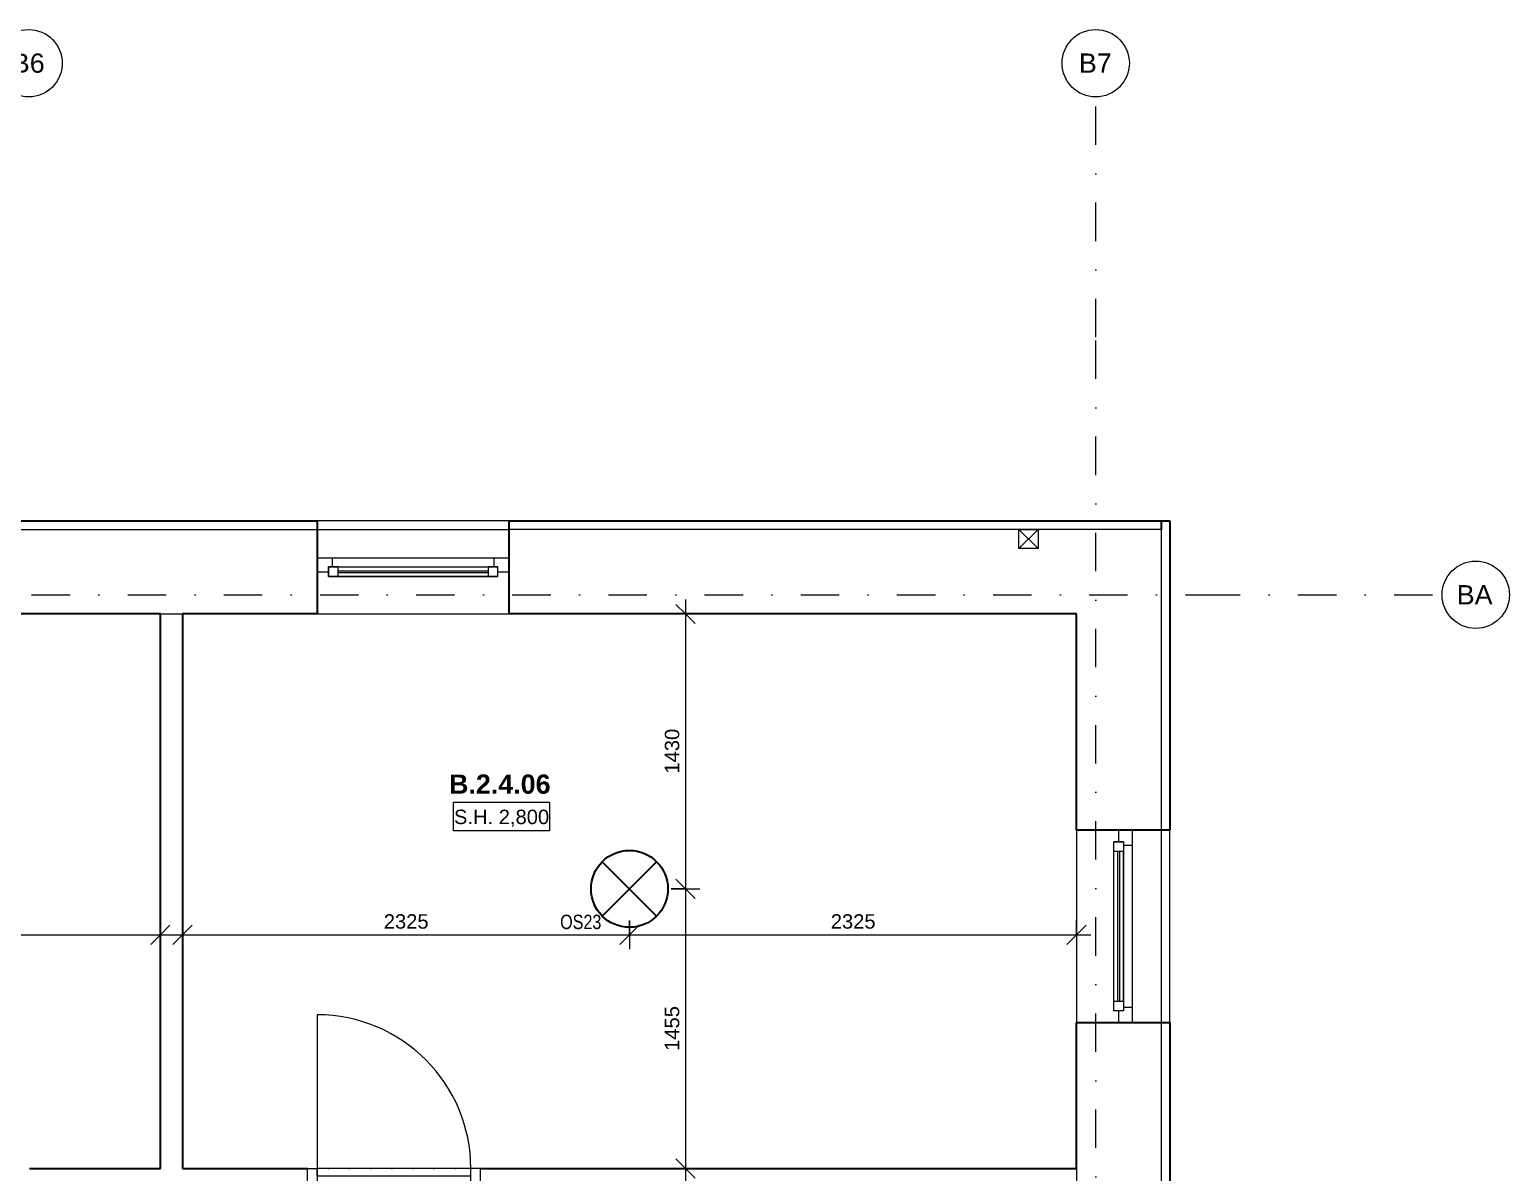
# Model space of a CAD drawing. Header units: millimetres. Extents: x -8336 to 42027, y -1655 to 58543.
# Drawn here: x 15276 to 22973, y 52598 to 58543 of the extents above; entities that cross this region are included whole.
import ezdxf

# ---------------------------------------------------------------- set-up
doc = ezdxf.new("R2010")
doc.units = ezdxf.units.MM
doc.linetypes.add('HA_DashDot_10mm-S3mm', pattern=[500, 200, -150, 0, -150])
doc.linetypes.add('HA_DashDot_2_2mm-S0_6mm', pattern=[110, 50, -30, 0, -30])
for name, color, linetype, lineweight in [('-UNDERLAY_A-FLOR-____-OTLN', 9, 'Continuous', 9), ('A-____-____-DIMS', 9, 'Continuous', 5), ('A-____-____-DIMS-50', 9, 'Continuous', 5), ('A-AREA-____-IDEN', 9, 'Continuous', 9), ('A-DOOR-____-MCUT', 9, 'HA_DashDot_2_2mm-S0_6mm', 9), ('A-DOOR-____-OTLN', 9, 'Continuous', 9), ('A-DOOR-FRAM-OTLN', 9, 'Continuous', 9), ('A-GLAZ-____-MCUT', 9, 'Continuous', 5), ('A-GLAZ-____-OTLN', 9, 'Continuous', 5), ('A-WALL-____-MCUT', 9, 'Continuous', 25), ('A-WALL-____-OTLN', 9, 'Continuous', 9), ('E-LITE-EQPM-IDEN', 9, 'Continuous', 9), ('E-LITE-EQPM-OTLN', 9, 'Continuous', 9), ('G-____-____-DIMS', 9, 'Continuous', 5), ('I-WALL-____-MCUT', 9, 'Continuous', 25), ('M-HVAC-DUCT-OTLN', 9, 'Continuous', 9), ('S-GRID-____-IDEN', 9, 'Continuous', 9), ('S-GRID-____-OTLN', 9, 'Continuous', 5)]:
    doc.layers.add(name, color=color, linetype=linetype, lineweight=lineweight)
doc.styles.add('Arial', font='arial.ttf', dxfattribs={"height": 100})
doc.styles.add('Arial_1', font='arial.ttf', dxfattribs={"height": 75})
doc.styles.add('Arial_2', font='arial.ttf', dxfattribs={"width": 0.8, "height": 75})
doc.styles.add('Arial_B', font='arialbd.ttf', dxfattribs={"height": 100})
doc.dimstyles.new('Inner_Dimensions', dxfattribs={"dimscale": 304.8, "dimtxt": 76.519455, "dimasz": 0.328084, "dimexe": 0.246063, "dimexo": 0.0625, "dimgap": 0.032808, "dimtad": 1, "dimdec": 0, "dimzin": 0, "dimdsep": 46, "dimtxsty": 'Arial_1', "dimblk1": 'OBLIQUE', "dimblk2": 'OBLIQUE', "dimsah": 1, "dimcen": 0.09, "dimdle": 0.246063, "dimazin": 0, "dimtfac": 1, "dimtdec": 4, "dimtix": 1, "dimtmove": 0, "dimatfit": 3, "dimfxl": 0.246063, "dimfxlon": 1, "dimtvp": 1, "dimtolj": 1, "dimtzin": 0, "dimlwd": 9, "dimlwe": 9, "dimarcsym": 2})

# ---------------------------------------------------------------- blocks, each defined once
blk = doc.blocks.new('HA_WD_SinglePanel - 1000x1500-1670803-DPS_B - 2NP')
at = {"layer": 'A-GLAZ-____-MCUT'}
for p, q in [((-500, 70), (-420, 70)), ((-440, 0), (-500, 0)), ((-440, -25), (-440, 25)), ((-440, 25), (-390, 25)), ((-420, 70), (-420, 25)), ((-390, 25), (-390, -25)), ((390, 5), (-390, 5)), ((390, -25), (390, 25)), ((390, 25), (440, 25)), ((420, 25), (420, 70)), ((420, 70), (500, 70)), ((440, 25), (440, -25)), ((500, 0), (440, 0)), ((-390, -25), (-440, -25)), ((390, -5), (-390, -5)), ((440, -25), (390, -25))]:
    blk.add_line(p, q, dxfattribs=at)
at = {"layer": 'A-GLAZ-____-OTLN'}
for p, q in [((-440, 25), (-440, -25)), ((-440, 25), (440, 25)), ((-420, 70), (420, 70)), ((390, 25), (-390, 25)), ((440, 25), (440, -25)), ((440, -25), (-440, -25)), ((390, -25), (-390, -25))]:
    blk.add_line(p, q, dxfattribs=at)
blk = doc.blocks.new('HA_DR_Single_Swing_Solid - In_BJ_800x2100-2124338-DPS_B - 2NP')
at = {"layer": 'A-DOOR-____-MCUT'}
for p, q in [((-400, 57.5), (400, 57.5)), ((-400, -57.5), (400, -57.5))]:
    blk.add_line(p, q, dxfattribs=at)
at = {"layer": 'A-DOOR-____-OTLN'}
for p, q in [((-400, -17.5), (-400, -57.5)), ((-400, -17.5), (400, -17.5)), ((-400, -57.5), (400, -57.5)), ((400, -17.5), (400, -57.5))]:
    blk.add_line(p, q, dxfattribs=at)
at = {"layer": 'A-DOOR-____-OTLN', "lineweight": 5}
blk.add_line((400, -857.5), (400, -57.5), dxfattribs=at)
blk.add_arc((400, -57.5), 800, 180, 270, dxfattribs=at)
at = {"layer": 'A-DOOR-FRAM-OTLN'}
for p, q in [((-400, 57.5), (-450, 57.5)), ((-450, 57.5), (-450, -57.5)), ((400, 57.5), (-400, 57.5)), ((-400, 57.5), (-400, -57.5)), ((400, -57.5), (400, 57.5)), ((400, 57.5), (450, 57.5)), ((450, 57.5), (450, -57.5)), ((-450, -57.5), (-400, -57.5)), ((450, -57.5), (400, -57.5))]:
    blk.add_line(p, q, dxfattribs=at)
blk = doc.blocks.new('HA_WD_SinglePanel - 1000x1500-1670816-DPS_B - 2NP')
at = {"layer": 'A-GLAZ-____-MCUT'}
for p, q in [((-440, 25), (-440, -25)), ((-390, 25), (-440, 25)), ((-390, -25), (-390, 25)), ((390, 5), (-390, 5)), ((390, 25), (390, -25)), ((440, 25), (390, 25)), ((440, -25), (440, 25)), ((-440, 0), (-500, 0)), ((-500, -70), (-420, -70)), ((-440, -25), (-390, -25)), ((-420, -70), (-420, -25)), ((390, -5), (-390, -5)), ((390, -25), (440, -25)), ((420, -25), (420, -70)), ((420, -70), (500, -70)), ((500, 0), (440, 0))]:
    blk.add_line(p, q, dxfattribs=at)
at = {"layer": 'A-GLAZ-____-OTLN'}
for p, q in [((-440, 25), (-440, -25)), ((-440, 25), (440, 25)), ((390, 25), (-390, 25)), ((440, 25), (440, -25)), ((440, -25), (-440, -25)), ((-420, -70), (420, -70)), ((390, -25), (-390, -25))]:
    blk.add_line(p, q, dxfattribs=at)
blk = doc.blocks.new('HA_LF_GenericSymbol - OS23_pokoje-1609971-DPS_B - 2NP')
at = {"layer": 'E-LITE-EQPM-OTLN', "color": 11, "lineweight": 25}
for p, q in [((141.4, 141.4), (-141.4, -141.4)), ((-141.4, 141.4), (141.4, -141.4))]:
    blk.add_line(p, q, dxfattribs=at)
blk.add_circle((0, 0), 200, dxfattribs=at)
blk = doc.blocks.new('Grid - Radius 3_5mm-353793-DPS_B - 2NP')
at = {"layer": 'S-GRID-____-IDEN'}
blk.add_circle((0, 0), 3.5, dxfattribs=at)
blk = doc.blocks.new('DIMBLOCK102-DPS_B - 2NP')
at = {"layer": 'A-____-____-DIMS-50', "lineweight": 9}
for p, q in [((13640.7, 53908.4), (13640.7, 53758.4)), ((13640.7, 53833.4), (13640.7, 53908.4)), ((13640.7, 53833.4), (13690.7, 53883.4)), ((15955.7, 53908.4), (15955.7, 53758.4)), ((15955.7, 53833.4), (15955.7, 53908.4)), ((15955.7, 53833.4), (16005.7, 53883.4)), ((13640.7, 53833.4), (13590.7, 53783.4)), ((13640.7, 53833.4), (16030.7, 53833.4)), ((15955.7, 53833.4), (15905.7, 53783.4))]:
    blk.add_line(p, q, dxfattribs=at)
at = {"layer": 'A-____-____-DIMS-50', "color": 0, "lineweight": 9, "insert": (14682.8, 53940.8), "char_height": 75, "width": 276.883, "attachment_point": 1, "line_spacing_factor": 0.941778, "style": 'Arial_1'}
blk.add_mtext('2315', dxfattribs=at)
blk = doc.blocks.new('_Oblique')
at = {"color": 0, "linetype": 'ByBlock', "lineweight": -2}
blk.add_line((-0.5, -0.5), (0.5, 0.5), dxfattribs=at)
blk = doc.blocks.new('DIMBLOCK103-DPS_B - 2NP')
at = {"layer": 'A-____-____-DIMS-50', "lineweight": 9}
for p, q in [((16070.7, 53908.4), (16070.7, 53758.4)), ((16070.7, 53833.4), (16070.7, 53908.4)), ((16070.7, 53833.4), (16120.7, 53883.4)), ((18395.7, 53908.4), (18395.7, 53758.4)), ((18395.7, 53833.4), (18395.7, 53908.4)), ((18395.7, 53833.4), (18445.7, 53883.4)), ((15995.7, 53833.4), (18395.7, 53833.4)), ((16070.7, 53833.4), (16020.7, 53783.4)), ((18395.7, 53833.4), (18345.7, 53783.4))]:
    blk.add_line(p, q, dxfattribs=at)
at = {"layer": 'A-____-____-DIMS-50', "color": 0, "lineweight": 9, "insert": (17117.8, 53940.8), "char_height": 75, "width": 276.883, "attachment_point": 1, "line_spacing_factor": 0.941778, "style": 'Arial_1'}
blk.add_mtext('2325', dxfattribs=at)
blk = doc.blocks.new('DIMBLOCK104-DPS_B - 2NP')
at = {"layer": 'A-____-____-DIMS-50', "lineweight": 9}
for p, q in [((18395.7, 53908.4), (18395.7, 53758.4)), ((18395.7, 53833.4), (18395.7, 53908.4)), ((18395.7, 53833.4), (18445.7, 53883.4)), ((20720.7, 53908.4), (20720.7, 53758.4)), ((20720.7, 53833.4), (20720.7, 53908.4)), ((20720.7, 53833.4), (20770.7, 53883.4)), ((18395.7, 53833.4), (18345.7, 53783.4)), ((18395.7, 53833.4), (20795.7, 53833.4)), ((20720.7, 53833.4), (20670.7, 53783.4))]:
    blk.add_line(p, q, dxfattribs=at)
at = {"layer": 'A-____-____-DIMS-50', "color": 0, "lineweight": 9, "insert": (19442.8, 53940.8), "char_height": 75, "width": 276.883, "attachment_point": 1, "line_spacing_factor": 0.941778, "style": 'Arial_1'}
blk.add_mtext('2325', dxfattribs=at)
blk = doc.blocks.new('DIMBLOCK105-DPS_B - 2NP')
at = {"layer": 'A-____-____-DIMS-50', "lineweight": 9}
for p, q in [((18687, 55577.7), (18687, 54072.7)), ((18762, 55502.7), (18612, 55502.7)), ((18687, 55502.7), (18637, 55552.7)), ((18687, 55502.7), (18737, 55452.7)), ((18687, 55502.7), (18762, 55502.7)), ((18687, 54072.7), (18637, 54122.7)), ((18612, 54072.7), (18762, 54072.7)), ((18687, 54072.7), (18612, 54072.7)), ((18687, 54072.7), (18737, 54022.7))]:
    blk.add_line(p, q, dxfattribs=at)
at = {"layer": 'A-____-____-DIMS-50', "color": 0, "lineweight": 9, "insert": (18579.7, 54672.4), "char_height": 75, "width": 276.883, "attachment_point": 1, "rotation": 90, "line_spacing_factor": 0.941778, "style": 'Arial_1'}
blk.add_mtext('1430', dxfattribs=at)
blk = doc.blocks.new('DIMBLOCK106-DPS_B - 2NP')
at = {"layer": 'A-____-____-DIMS-50', "lineweight": 9}
for p, q in [((18687, 54072.7), (18637, 54122.7)), ((18612, 54072.7), (18762, 54072.7)), ((18687, 54072.7), (18612, 54072.7)), ((18687, 54072.7), (18687, 52542.7)), ((18687, 54072.7), (18737, 54022.7)), ((18687, 52617.7), (18637, 52667.7)), ((18762, 52617.7), (18612, 52617.7)), ((18687, 52617.7), (18737, 52567.7)), ((18687, 52617.7), (18762, 52617.7))]:
    blk.add_line(p, q, dxfattribs=at)
at = {"layer": 'A-____-____-DIMS-50', "color": 0, "lineweight": 9, "insert": (18579.7, 53229.9), "char_height": 75, "width": 276.883, "attachment_point": 1, "rotation": 90, "line_spacing_factor": 0.941778, "style": 'Arial_1'}
blk.add_mtext('1455', dxfattribs=at)
blk = doc.blocks.new('Spot Elevations - Generic-448778-DPS_B - 2NP')
at = {"layer": 'G-____-____-DIMS', "lineweight": 9}
for p, q in [((-5, 0), (-5, 3)), ((-5, 3), (5, 3)), ((5, 3), (5, 0)), ((5, 0), (-5, 0))]:
    blk.add_line(p, q, dxfattribs=at)

msp = doc.modelspace()

# ---------------------------------------------------------------- linework, layer by layer
at = {"layer": '-UNDERLAY_A-FLOR-____-OTLN'}
for p, q in [((11845.7, 55942.7), (17770.7, 55942.7)), ((21160.7, 54377.7), (21160.7, 51252.7))]:
    msp.add_line(p, q, dxfattribs=at)
at = {"layer": 'A-WALL-____-MCUT'}
for p, q in [((15095.7, 55987.7), (16770.7, 55987.7)), ((16770.7, 55987.7), (16770.7, 55502.7)), ((17770.7, 55987.7), (21205.7, 55987.7)), ((17770.7, 55502.7), (17770.7, 55987.7)), ((21160.7, 55987.7), (21160.7, 55942.7)), ((21205.7, 55987.7), (21205.7, 54377.7)), ((15955.7, 55502.7), (15095.7, 55502.7)), ((16770.7, 55502.7), (16070.7, 55502.7)), ((20720.7, 55502.7), (17770.7, 55502.7)), ((20720.7, 54377.7), (20720.7, 55502.7)), ((21205.7, 54377.7), (20720.7, 54377.7)), ((20720.7, 52617.7), (20720.7, 53377.7)), ((20720.7, 53377.7), (21205.7, 53377.7)), ((21205.7, 53377.7), (21205.7, 51877.7))]:
    msp.add_line(p, q, dxfattribs=at)
at = {"layer": 'A-WALL-____-MCUT', "lineweight": 9}
for p, q in [((21160.7, 55942.7), (17770.7, 55942.7)), ((21160.7, 55942.7), (21160.7, 54377.7)), ((15955.7, 55502.7), (16070.7, 55502.7)), ((20720.7, 52617.7), (20720.7, 52502.7))]:
    msp.add_line(p, q, dxfattribs=at)
at = {"layer": 'A-WALL-____-OTLN'}
for p, q in [((17770.7, 55987.7), (16770.7, 55987.7)), ((16770.7, 55502.7), (17770.7, 55502.7)), ((20720.7, 54377.7), (20720.7, 53377.7)), ((21205.7, 53377.7), (21205.7, 54377.7))]:
    msp.add_line(p, q, dxfattribs=at)
at = {"layer": 'I-WALL-____-MCUT'}
for p, q in [((15955.7, 52617.7), (15955.7, 55502.7)), ((16070.7, 55502.7), (16070.7, 52617.7)), ((15275.7, 52617.7), (15955.7, 52617.7)), ((16070.7, 52617.7), (16720.7, 52617.7)), ((17620.7, 52617.7), (20720.7, 52617.7))]:
    msp.add_line(p, q, dxfattribs=at)
at = {"layer": 'M-HVAC-DUCT-OTLN', "lineweight": 5}
for p, q in [((20520.7, 55842.7), (20420.7, 55942.7)), ((20520.7, 55942.7), (20420.7, 55842.7)), ((20420.7, 55942.7), (20520.7, 55942.7)), ((20420.7, 55842.7), (20420.7, 55942.7)), ((20520.7, 55942.7), (20520.7, 55842.7)), ((20520.7, 55842.7), (20420.7, 55842.7))]:
    msp.add_line(p, q, dxfattribs=at)
at = {"layer": 'S-GRID-____-OTLN', "linetype": 'HA_DashDot_10mm-S3mm', "lineweight": 9}
for p, q in [((20820.7, 56942.9), (20820.7, 58192.9)), ((20820.7, 38722), (20820.7, 56942.9)), ((-6718.5, 55602.7), (21372.5, 55602.7)), ((21372.5, 55602.7), (22622.5, 55602.7))]:
    msp.add_line(p, q, dxfattribs=at)

# ---------------------------------------------------------------- block references
at = {"layer": 'A-DOOR-____-OTLN', "rotation": 180}
msp.add_blockref('HA_DR_Single_Swing_Solid - In_BJ_800x2100-2124338-DPS_B - 2NP', (17170.7, 52560.2), dxfattribs=at)
at = {"layer": 'A-GLAZ-____-OTLN'}
for name, p, rotation in [('HA_WD_SinglePanel - 1000x1500-1670816-DPS_B - 2NP', (17270.7, 55722.7), 180), ('HA_WD_SinglePanel - 1000x1500-1670803-DPS_B - 2NP', (20940.7, 53877.7), 269.9999999999998)]:
    msp.add_blockref(name, p, dxfattribs=dict(at, rotation=rotation))
at = {"layer": 'E-LITE-EQPM-OTLN', "color": 11, "lineweight": 25}
msp.add_blockref('HA_LF_GenericSymbol - OS23_pokoje-1609971-DPS_B - 2NP', (18395.7, 54072.7), dxfattribs=at)
at = {"layer": 'G-____-____-DIMS', "lineweight": 9, "xscale": 49.99999999999998, "yscale": 49.99999999999998, "zscale": 49.99999999999998}
msp.add_blockref('Spot Elevations - Generic-448778-DPS_B - 2NP', (17729.8, 54373.8), dxfattribs=at)
at = {"layer": 'S-GRID-____-IDEN', "xscale": 49.99999999999998, "yscale": 49.99999999999998, "zscale": 49.99999999999998}
for p in [(15270.7, 58367.9), (20820.7, 58367.9)]:
    msp.add_blockref('Grid - Radius 3_5mm-353793-DPS_B - 2NP', p, dxfattribs=at)
at = {"layer": 'S-GRID-____-IDEN', "xscale": 49.99999999999998, "yscale": 49.99999999999998, "zscale": 49.99999999999998, "rotation": 269.9999999999996}
msp.add_blockref('Grid - Radius 3_5mm-353793-DPS_B - 2NP', (22797.5, 55602.7), dxfattribs=at)

# ---------------------------------------------------------------- texts
at = {"layer": 'A-AREA-____-IDEN', "lineweight": 5, "insert": (17457.3, 54667.7), "char_height": 100, "width": 653.375, "attachment_point": 1, "style": 'Arial_B'}
msp.add_mtext('B.2.4.06', dxfattribs=at)
at = {"layer": 'E-LITE-EQPM-IDEN', "lineweight": 5, "insert": (18035.3, 53938.4), "char_height": 75, "width": 262.953, "attachment_point": 1, "style": 'Arial_2'}
msp.add_mtext('OS23', dxfattribs=at)
at = {"layer": 'G-____-____-DIMS', "lineweight": 9, "insert": (17483, 54484.7), "char_height": 75, "width": 592.246, "attachment_point": 1, "line_spacing_factor": 0.941778, "style": 'Arial_1'}
msp.add_mtext('S.H. 2,800', dxfattribs=at)
at = {"layer": 'S-GRID-____-IDEN', "lineweight": 5, "char_height": 100, "attachment_point": 1, "style": 'Arial'}
for s, insert, width in [('B6', (15183.3, 58418.6), 212.447), ('B7', (20733.3, 58418.6), 212.447), ('BA', (22698.7, 55652.8), 232.489)]:
    msp.add_mtext(s, dxfattribs=dict(at, insert=insert, width=width))

# ---------------------------------------------------------------- dimensions: what is measured, and where the dimension line sits
at = {"layer": 'A-____-____-DIMS', "lineweight": 9}
for base, p1, p2, override, picture, middle in [((18687, 54072.7), (18762, 55502.7), (18612, 54072.7), {"dimpost": '<>', "dimfxl": 1437.845611}, 'DIMBLOCK105-DPS_B - 2NP', (18638.7, 54787.7)), ((18687, 52617.7), (18612, 54072.7), (18762, 52617.7), {"dimpost": '<>', "dimfxl": 1462.711523}, 'DIMBLOCK106-DPS_B - 2NP', (18638.8, 53345.2))]:
    dim = msp.add_linear_dim(base=base, p1=p1, p2=p2, angle=90, dimstyle='Inner_Dimensions', override=override, dxfattribs=at)
    dim.commit()
    dim.dimension.update_dxf_attribs({"geometry": picture, "text_midpoint": middle})
for base, p1, p2, override, picture, middle in [((15955.7, 53833.4), (13640.7, 53908.4), (15955.7, 53908.4), {"dimpost": '<>', "dimfxl": 2315}, 'DIMBLOCK102-DPS_B - 2NP', (14798.2, 53881.7)), ((18395.7, 53833.4), (16070.7, 53908.4), (18395.7, 53908.4), {"dimpost": '<>', "dimfxl": 2325}, 'DIMBLOCK103-DPS_B - 2NP', (17233.2, 53881.7)), ((20720.7, 53833.4), (18395.7, 53908.4), (20720.7, 53908.4), {"dimpost": '<>', "dimfxl": 2325}, 'DIMBLOCK104-DPS_B - 2NP', (19558.2, 53881.7))]:
    dim = msp.add_linear_dim(base=base, p1=p1, p2=p2, dimstyle='Inner_Dimensions', override=override, dxfattribs=at)
    dim.commit()
    dim.dimension.update_dxf_attribs({"geometry": picture, "text_midpoint": middle})

doc.saveas('drawing.dxf')
